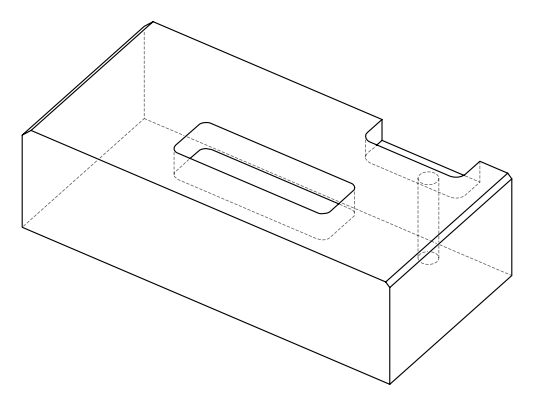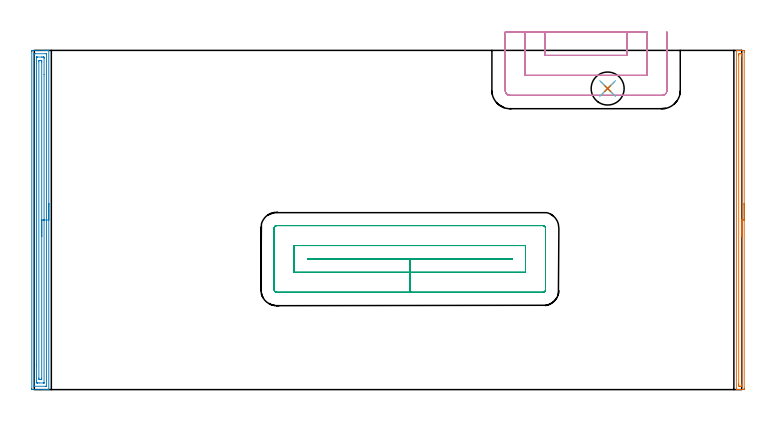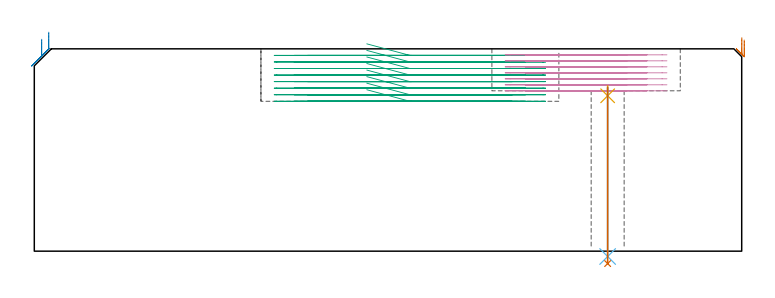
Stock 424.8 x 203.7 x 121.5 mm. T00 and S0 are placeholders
(PLAN: 7 operations, 4 tool changes, 37.3 min)
(1 AREA_MILL | FG_CHAMFER_SURFACE | UGT0205_001 | 3.43 min | 2251 mm3)
(2 AREA_MILL_1 | FG_CHAMFER_SURFACE_1 | UGT0205_001 | 6.74 min | 10593 mm3)
(3 MILL_RECTANGULAR_POCKET | POCKET_RECTANGULAR_STRAIGHT | UGT0201_008 | Follow Part, ap 4, ae 75% | 16.57 min | 313794 mm3)
(4 MILL_SLOT | SLOT_PARTIAL_RECTANGULAR | UGT0201_008 | Follow Part, ap 4, ae 75% | 9.61 min | 98483 mm3)
(5 SPOT_DRILL | STEP1HOLE | NXT0321_9005460120000 | 0.05 min | 170 mm3)
(6 DRILL_THROUGH_HOLE_INTO_CENTER | STEP1HOLE | NXT0301_065 | 0.41 min | 6496 mm3)
(7 DRILL_TO_ENLARGE_THROUGH_HOLE | STEP1HOLE | UGT0301_264 | 0.43 min | 22916 mm3)
(TOOL UGT0205_001 | Chamfer Mill 20 x 3 x 45 deg. | D20 FL50 Z2)
(TOOL UGT0201_008 | End Mill 16 mm | D16 FL32 Z4)
(TOOL NXT0321_9005460120000 | NC Spot Drill, 142deg, 12mm, Carbide, Uncoated | D12 PA142 FL30 Z2)
(TOOL NXT0301_065 | Carbide Drill 9.4mm [860.1-0940-075A1-MM 2214] | D9.4 PA140 FL98 Z2)
(TOOL UGT0301_264 | Twist Drill 19.8 mm | D19.8 PA118 FL140 Z2)
(OP 1 AREA_MILL)
G17 G21 G94 G90
T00 M6
G54
G17 G0 G90 X426.3 Y111.85 S1061 M3
G43 Z131.5 H0
Z126.8
G94 G1 Y111.812 Z125.928 F250.
Y111.698 Z125.064
Y111.509 Z124.212
Y111.247 Z123.38
Y110.913 Z122.574
Y110.51 Z121.8
Y110.042 Z121.064
Y109.51 Z120.372
Y108.921 Z119.729
Y108.278 Z119.14
Y107.586 Z118.608
Y106.85 Z118.14
Y106.076 Z117.737
Y105.27 Z117.403
Y104.438 Z117.141
Y103.586 Z116.952
Y102.722 Z116.838
Y101.85 Z116.8
Y0.921
X426.299 Y0.6 Z116.801
X426.293 Y0.036 Z116.803
X426.291 Y0.007 Z116.805
X425.73 Y0. Z117.365
X425.439 Z117.656
X424.84 Z118.254
X424.257 Z118.84
X423.95 Z119.146
X423.367 Z119.729
X423.06 Z120.035
X422.45 Z120.65
X421.994 Z121.106
X421.643 Z121.448
X421.602 Y0.01 Z121.488
X421.6 Y0.154 Z121.5
Y203.546
X421.603 Y203.69 Z121.488
X421.641 Y203.693 Z121.45
X421.993 Y203.7 Z121.106
X422.446 Z120.654
X423.06 Z120.035
X424.257 Z118.84
X424.84 Z118.254
X425.439 Z117.656
X425.73 Y203.698 Z117.365
X426.291 Y203.693 Z116.805
X426.293 Y203.664 Z116.803
X426.299 Y203.1 Z116.801
X426.3 Y202.528 Z116.8
Y101.85
X424.886 Z118.214
Y3.23
X424.882 Y2.384 Z118.218
X424.88 Y2.344 Z118.22
X424.84 Y2.01 Z118.26
X424.331 Y2.002 Z118.769
X423.95 Z119.15
X423.44 Y2.003 Z119.66
X423.06 Y2.01 Z120.04
X423.02 Y2.384 Z120.08
X423.017 Y2.427 Z120.083
X423.014 Y3.276 Z120.086
Y3.322
Y200.47
X423.018 Y201.316 Z120.082
X423.02 Y201.356 Z120.08
X423.06 Y201.69 Z120.04
X423.569 Y201.698 Z119.531
X423.95 Z119.15
X424.46 Y201.697 Z118.64
X424.84 Y201.69 Z118.26
X424.88 Y201.316 Z118.22
X424.883 Y201.273 Z118.217
X424.886 Y200.424 Z118.214
Y200.378
Y101.85
Y100.978 Z118.252
Y100.114 Z118.366
Y99.262 Z118.555
Y98.43 Z118.817
Y97.624 Z119.151
Y96.85 Z119.554
Y96.114 Z120.023
Y95.422 Z120.554
Y94.779 Z121.143
Y94.19 Z121.786
Y93.658 Z122.478
Y93.19 Z123.214
Y92.787 Z123.988
Y92.453 Z124.794
Y92.191 Z125.626
Y92.002 Z126.478
Y91.888 Z127.343
Y91.85 Z128.214
G0 Z131.5
M5
M2
(OP 2 AREA_MILL_1)
G17 G21 G94 G90
T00 M6
G54
G17 G0 G90 X8.7 Y111.85 S1061 M3
G43 Z131.5 H0
G94 G1 Y111.812 Z130.628 F250.
Y111.698 Z129.763
Y111.509 Z128.912
Y111.247 Z128.08
Y110.913 Z127.274
Y110.51 Z126.5
Y110.042 Z125.764
Y109.51 Z125.072
Y108.921 Z124.429
Y108.278 Z123.839
Y107.586 Z123.308
Y106.85 Z122.84
Y106.076 Z122.437
Y105.27 Z122.103
Y104.438 Z121.841
Y103.587 Z121.652
Y102.722 Z121.538
Y101.85 Z121.5
Y0.154
X8.697 Y0.01 Z121.488
X8.64 Y0.006 Z121.431
X8.265 Y0. Z121.064
X6.868 Z119.664
X6.282 Z119.079
X5.974 Z118.771
X5.388 Z118.182
X-1.164 Z111.633
X-1.492 Y0.01 Z111.306
X-1.499 Y0.335 Z111.299
Y0.353
X-1.5 Y202.836 Z111.3
X-1.498 Y203.1 Z111.302
X-1.492 Y203.693 Z111.306
X-1.469 Y203.697 Z111.328
X-0.871 Y203.699 Z111.926
X-0.269 Y203.7 Z112.528
X5.388 Z118.182
X5.974 Z118.771
X6.282 Z119.079
X6.868 Z119.664
X7.177 Z119.972
X7.794 Z120.594
X8.266 Z121.065
X8.64 Y203.694 Z121.431
X8.697 Y203.69 Z121.488
X8.7 Y203.546 Z121.5
Y101.85
X7.286 Z120.086
X7.285 Y2.384 Z120.085
X7.284 Y2.277 Z120.084
X7.279 Y2.167 Z120.079
X7.267 Y2.01 Z120.067
X7.177 Y2.007 Z119.977
X6.667 Y2.001 Z119.467
X0.023 Z112.823
X-0.032 Y2.002 Z112.768
X-0.065 Y2.006 Z112.735
X-0.078 Y2.009 Z112.722
X-0.08 Y2.058 Z112.72
X-0.085 Y2.275 Z112.715
X-0.086 Y2.384 Z112.714
Y2.493
X-0.085 Y201.316 Z112.715
X-0.084 Y201.423 Z112.716
X-0.079 Y201.533 Z112.721
X-0.067 Y201.69 Z112.733
X0.023 Y201.693 Z112.823
X0.533 Y201.699 Z113.333
X7.177 Z119.977
X7.232 Y201.698 Z120.032
X7.265 Y201.694 Z120.065
X7.278 Y201.691 Z120.078
X7.28 Y201.642 Z120.08
X7.285 Y201.425 Z120.085
X7.286 Y201.316 Z120.086
Y201.207
Y101.85
X5.871 Z118.671
Y4.168
X5.87 Y4.048 Z118.67
X5.868 Y4.019 Z118.668
X5.866 Y4.012 Z118.666
X5.838 Y4.008 Z118.638
X5.726 Y4.003 Z118.526
X5.557 Y4. Z118.357
X5.388 Z118.188
X2.875 Z115.675
X1.98 Z114.78
X1.812 Y4.002 Z114.612
X1.643 Y4.006 Z114.443
X1.335 Y4.018 Z114.135
X1.333 Y4.168 Z114.133
X1.329 Y4.65 Z114.129
X1.328 Y14.617 Z114.128
X1.329 Y199.532 Z114.129
X1.33 Y199.652 Z114.13
X1.332 Y199.681 Z114.132
X1.334 Y199.688 Z114.134
X1.362 Y199.692 Z114.162
X1.474 Y199.697 Z114.274
X1.643 Y199.7 Z114.443
X1.812 Z114.612
X4.325 Z117.125
X5.22 Z118.02
X5.388 Y199.698 Z118.188
X5.557 Y199.694 Z118.357
X5.865 Y199.683 Z118.665
X5.867 Y199.532 Z118.667
X5.871 Y199.051 Z118.671
X5.872 Y189.129 Z118.672
X5.871 Y101.85 Z118.671
X4.457 Z117.257
Y6.845
X4.44 Y6.007 Z117.24
X3.6 Y6. Z116.4
X3.552 Z116.352
X2.759 Y6.01 Z115.559
X2.743 Y6.808 Z115.543
Y6.845
Y196.855
X2.76 Y197.693 Z115.56
X3.6 Y197.7 Z116.4
X3.648 Z116.448
X4.441 Y197.69 Z117.241
X4.457 Y196.892 Z117.257
Y196.855
Y101.85
Y100.978 Z117.295
Y100.114 Z117.409
Y99.262 Z117.598
Y98.43 Z117.86
Y97.624 Z118.194
Y96.85 Z118.597
Y96.114 Z119.066
Y95.422 Z119.597
Y94.779 Z120.186
Y94.19 Z120.829
Y93.659 Z121.522
Y93.19 Z122.257
Y92.787 Z123.031
Y92.453 Z123.837
Y92.191 Z124.669
Y92.002 Z125.521
Y91.888 Z126.386
Y91.85 Z127.257
G0 Z131.5
M5
M2
(OP 3 MILL_RECTANGULAR_POCKET)
G17 G21 G94 G90
T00 M6
G54
G17 G0 G90 X199.659 Y78.4 S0 M3
G43 Z131.5 H0
Z124.5
G94 G1 X225.55 Z117.562 F250.
X287. F500.
Y78.5
X164.1
Y78.4
X225.55
Y70.4
X295.
Y86.5
X156.1
Y70.4
X225.55
Y58.4
X305.5
G3 X307. Y59.9 R1.5
G1 Y97.
G3 X305.5 Y98.5 R1.5
G1 X145.6
G3 X144.1 Y97. R1.5
G1 Y59.9
G3 X145.6 Y58.4 R1.5
G1 X225.55
X226.55
G0 X199.659 Y78.4 Z120.562
G1 X225.55 Z113.625 F250.
X287. F500.
Y78.5
X164.1
Y78.4
X225.55
Y70.4
X295.
Y86.5
X156.1
Y70.4
X225.55
Y58.4
X305.5
G3 X307. Y59.9 R1.5
G1 Y97.
G3 X305.5 Y98.5 R1.5
G1 X145.6
G3 X144.1 Y97. R1.5
G1 Y59.9
G3 X145.6 Y58.4 R1.5
G1 X225.55
X226.55
G0 X199.659 Y78.4 Z116.625
G1 X225.55 Z109.687 F250.
X287. F500.
Y78.5
X164.1
Y78.4
X225.55
Y70.4
X295.
Y86.5
X156.1
Y70.4
X225.55
Y58.4
X305.5
G3 X307. Y59.9 R1.5
G1 Y97.
G3 X305.5 Y98.5 R1.5
G1 X145.6
G3 X144.1 Y97. R1.5
G1 Y59.9
G3 X145.6 Y58.4 R1.5
G1 X225.55
X226.55
G0 X199.659 Y78.4 Z112.687
G1 X225.55 Z105.75 F250.
X287. F500.
Y78.5
X164.1
Y78.4
X225.55
Y70.4
X295.
Y86.5
X156.1
Y70.4
X225.55
Y58.4
X305.5
G3 X307. Y59.9 R1.5
G1 Y97.
G3 X305.5 Y98.5 R1.5
G1 X145.6
G3 X144.1 Y97. R1.5
G1 Y59.9
G3 X145.6 Y58.4 R1.5
G1 X225.55
X226.55
G0 X199.659 Y78.4 Z108.75
G1 X225.55 Z101.812 F250.
X287. F500.
Y78.5
X164.1
Y78.4
X225.55
Y70.4
X295.
Y86.5
X156.1
Y70.4
X225.55
Y58.4
X305.5
G3 X307. Y59.9 R1.5
G1 Y97.
G3 X305.5 Y98.5 R1.5
G1 X145.6
G3 X144.1 Y97. R1.5
G1 Y59.9
G3 X145.6 Y58.4 R1.5
G1 X225.55
X226.55
G0 X199.659 Y78.4 Z104.812
G1 X225.55 Z97.875 F250.
X287. F500.
Y78.5
X164.1
Y78.4
X225.55
Y70.4
X295.
Y86.5
X156.1
Y70.4
X225.55
Y58.4
X305.5
G3 X307. Y59.9 R1.5
G1 Y97.
G3 X305.5 Y98.5 R1.5
G1 X145.6
G3 X144.1 Y97. R1.5
G1 Y59.9
G3 X145.6 Y58.4 R1.5
G1 X225.55
X226.55
G0 X199.659 Y78.4 Z100.875
G1 X225.55 Z93.937 F250.
X287. F500.
Y78.5
X164.1
Y78.4
X225.55
Y70.4
X295.
Y86.5
X156.1
Y70.4
X225.55
Y58.4
X305.5
G3 X307. Y59.9 R1.5
G1 Y97.
G3 X305.5 Y98.5 R1.5
G1 X145.6
G3 X144.1 Y97. R1.5
G1 Y59.9
G3 X145.6 Y58.4 R1.5
G1 X225.55
X226.55
G0 X199.659 Y78.4 Z96.937
G1 X225.55 Z90. F250.
X287. F500.
Y78.5
X164.1
Y78.4
X225.55
Y70.4
X295.
Y86.5
X156.1
Y70.4
X225.55
Y58.4
X305.5
G3 X307. Y59.9 R1.5
G1 Y97.
G3 X305.5 Y98.5 R1.5
G1 X145.6
G3 X144.1 Y97. R1.5
G1 Y59.9
G3 X145.6 Y58.4 R1.5
G1 X225.55
X226.55
G0 Z131.5
M5
M2
(OP 4 MILL_SLOT)
G17 G21 G94 G90
T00 M6
G54
G17 G0 G90 X306.8 Y214.7 S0 M3
G43 Z131.5 H0
Z117.9
G94 G1 Y211.7 F250.
Y200.7 F500.
X355.9
Y211.7
Y214.7 F250.
X294.8
Y211.7
Y188.7 F500.
X367.9
Y211.7
Y214.7 F250.
X282.8
Y211.7
Y179.6 F500.
G3 X285.7 Y176.7 R2.9
G1 X377.
G3 X379.9 Y179.6 R2.9
G1 Y211.7
Y214.7 F250.
G0 X306.8 Z114.3
G1 Y211.7
Y200.7 F500.
X355.9
Y211.7
Y214.7 F250.
X294.8
Y211.7
Y188.7 F500.
X367.9
Y211.7
Y214.7 F250.
X282.8
Y211.7
Y179.6 F500.
G3 X285.7 Y176.7 R2.9
G1 X377.
G3 X379.9 Y179.6 R2.9
G1 Y211.7
Y214.7 F250.
G0 X306.8 Z110.7
G1 Y211.7
Y200.7 F500.
X355.9
Y211.7
Y214.7 F250.
X294.8
Y211.7
Y188.7 F500.
X367.9
Y211.7
Y214.7 F250.
X282.8
Y211.7
Y179.6 F500.
G3 X285.7 Y176.7 R2.9
G1 X377.
G3 X379.9 Y179.6 R2.9
G1 Y211.7
Y214.7 F250.
G0 X306.8 Z107.1
G1 Y211.7
Y200.7 F500.
X355.9
Y211.7
Y214.7 F250.
X294.8
Y211.7
Y188.7 F500.
X367.9
Y211.7
Y214.7 F250.
X282.8
Y211.7
Y179.6 F500.
G3 X285.7 Y176.7 R2.9
G1 X377.
G3 X379.9 Y179.6 R2.9
G1 Y211.7
Y214.7 F250.
G0 X306.8 Z103.5
G1 Y211.7
Y200.7 F500.
X355.9
Y211.7
Y214.7 F250.
X294.8
Y211.7
Y188.7 F500.
X367.9
Y211.7
Y214.7 F250.
X282.8
Y211.7
Y179.6 F500.
G3 X285.7 Y176.7 R2.9
G1 X377.
G3 X379.9 Y179.6 R2.9
G1 Y211.7
Y214.7 F250.
G0 X306.8 Z99.9
G1 Y211.7
Y200.7 F500.
X355.9
Y211.7
Y214.7 F250.
X294.8
Y211.7
Y188.7 F500.
X367.9
Y211.7
Y214.7 F250.
X282.8
Y211.7
Y179.6 F500.
G3 X285.7 Y176.7 R2.9
G1 X377.
G3 X379.9 Y179.6 R2.9
G1 Y211.7
Y214.7 F250.
G0 X306.8 Z96.3
G1 Y211.7
Y200.7 F500.
X355.9
Y211.7
Y214.7 F250.
X294.8
Y211.7
Y188.7 F500.
X367.9
Y211.7
Y214.7 F250.
X282.8
Y211.7
Y179.6 F500.
G3 X285.7 Y176.7 R2.9
G1 X377.
G3 X379.9 Y179.6 R2.9
G1 Y211.7
Y214.7 F250.
G0 Z131.5
M5
M2
(OP 5 SPOT_DRILL)
G17 G21 G94 G90
T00 M6
G54
G17 G0 G90 X344.3 Y180.8 S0 M3
G43 Z131.5 H0
G94 G81 G98 Z93.3 F250. R99.3
G80
M5
M2
(OP 6 DRILL_THROUGH_HOLE_INTO_CENTER)
G17 G21 G94 G90
T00 M6
G54
G17 G0 G90 X344.3 Y180.8 S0 M3
G43 Z131.5 H1
G94 G73 G98 Z-3.211 F250. Q9.046 R98.3
G80
M5
M2
(OP 7 DRILL_TO_ENLARGE_THROUGH_HOLE)
G17 G21 G94 G90
T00 M6
G54
G17 G0 G90 X344.3 Y180.8 S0 M3
G43 Z131.5 H0
G94 G73 G98 Z-7.449 F250. Q17.291 R98.3
G80
M5
M2
